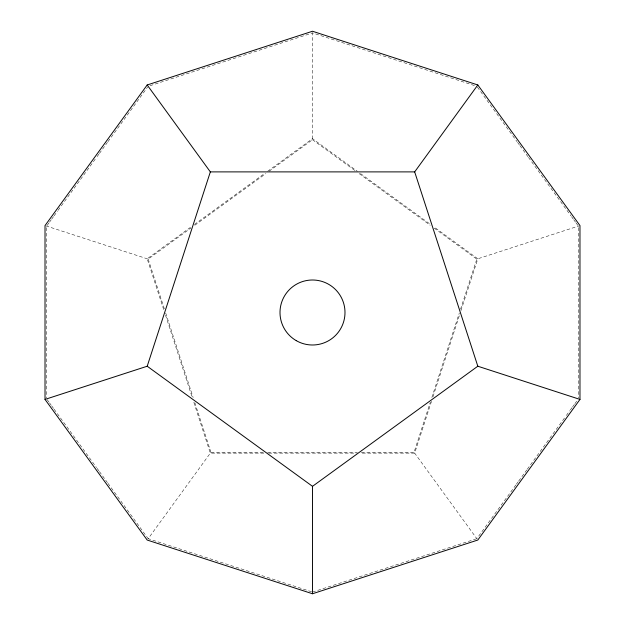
<?xml version="1.0" encoding="UTF-8"?>
<svg xmlns="http://www.w3.org/2000/svg" width="625" height="625" viewBox="0 0 625 625"><rect width="100%" height="100%" fill="white"/><g stroke="black" fill="none" stroke-linecap="round" stroke-linejoin="round"><path stroke-width="0.47" stroke-dasharray="3.12 2.34" d="M515.844 484.977L476.828 538.672L414.055 452.281L430.352 402.133M431.859 397.492L459.32 312.977M460.523 309.258L476.82 259.109L579.062 225.891M431.508 401.305L414.664 453.125L361.148 453.125M433.008 396.672L459.469 315.242M460.969 310.609L477.812 258.789L434.516 227.336M48.906 222.953L46.617 226.109L46.625 397.922M49.484 222.164L51.203 219.789M51.781 219L53.5 216.633M54.07 215.844L57.516 211.109M58.086 210.312L96.531 157.406M97.109 156.617L98.828 154.25M99.406 153.461L105.141 145.562M105.719 144.773L107.438 142.398M108.008 141.609L147.602 87.125M311.578 591.766L148.18 538.68L210.945 452.281L194.648 402.133M516.414 484.18L518.141 481.812M518.711 481.023L524.453 473.125M525.023 472.336L526.742 469.969M527.32 469.18L565.766 416.266M566.336 415.477L569.781 410.742M570.352 409.945L572.078 407.578M572.648 406.789L574.367 404.422M574.945 403.633L576.664 401.258M190.484 227.336L147.188 258.789L164.031 310.609M194.422 224.477L264.484 173.57M267.633 171.289L312.5 138.688L357.367 171.289M45.938 225.891L148.18 259.109L190.836 228.117M194.789 225.25L265.891 173.586M269.047 171.289L312.5 139.727L312.5 32.93L474.969 85.727M150.031 85.727L312.5 32.93M312.508 592.07L476.828 538.672M210.945 452.281L263.672 452.281M267.578 452.281L357.422 452.281M361.328 452.281L414.055 452.281M263.852 453.125L210.336 453.125L193.492 401.305M268.711 453.125L356.289 453.125M360.516 173.57L430.578 224.477M312.5 139.727L355.953 171.289M359.109 173.586L430.211 225.25M434.164 228.117L476.82 259.109M477.398 87.117L516.992 141.609M517.562 142.398L519.289 144.766M519.859 145.555L525.602 153.453M526.172 154.242L527.891 156.609M528.469 157.398L570.93 215.836M571.5 216.625L573.219 219M573.797 219.789L575.516 222.156M576.094 222.945L578.383 226.102L578.383 397.914M47.195 399.688L48.914 402.055M49.492 402.844L51.211 405.211M51.789 406.008L53.508 408.375M54.078 409.164L96.539 467.602M97.109 468.391L98.836 470.758M99.406 471.547L105.148 479.445M105.719 480.234L107.438 482.609M108.016 483.398L148.18 538.68M148.18 259.109L164.477 309.258M165.68 312.977L193.141 397.492M165.531 315.242L191.992 396.672"/><path stroke-width="0.94" d="M312.508 593.75L312.508 486.328L477.82 366.219L579.984 399.414L579.977 225.594L477.812 84.969L312.5 31.25L147.188 84.977L45.016 225.594L45.023 399.414L147.188 540.039L312.508 593.75L477.812 540.031L579.984 399.414M45.023 399.414L147.203 366.227L210.344 171.891L147.188 84.977M477.82 366.219L414.672 171.891L477.812 84.969M210.344 171.891L414.672 171.891M147.203 366.227L312.508 486.328M296.25 340.641A32.492 32.492 0 0 0 344.992 312.5A32.492 32.492 0 0 0 296.25 284.359A32.492 32.492 0 0 0 296.25 340.641"/></g></svg>
